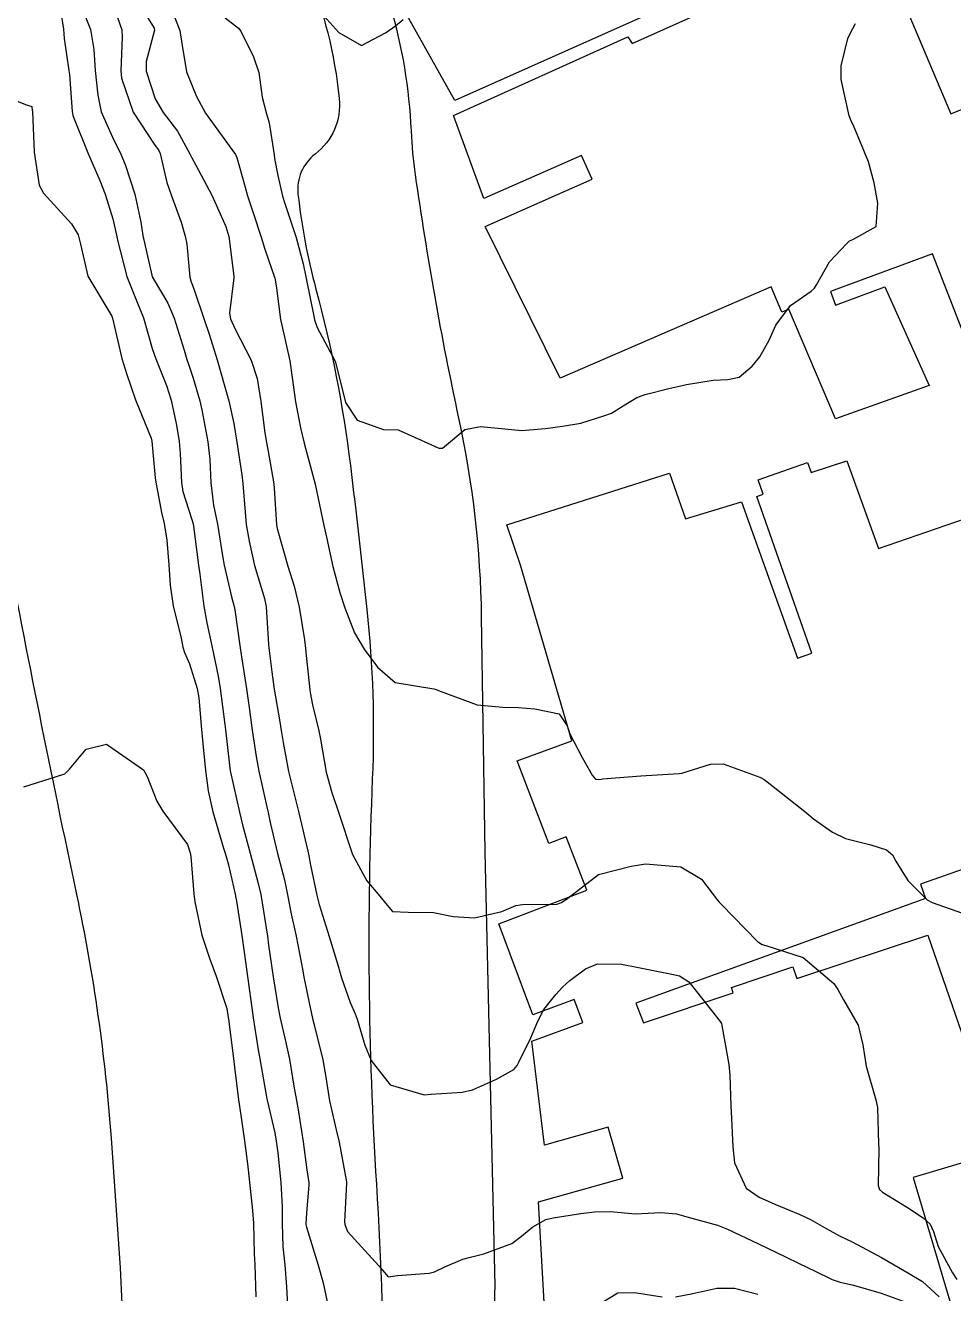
# Model space of a CAD drawing. Header units: metres. Extents: x 298520 to 308411, y 7433745 to 7450750.
# Drawn here: x 301110.4 to 301155.6, y 7443712.4 to 7443774.1 of the extents above; entities that cross this region are included whole.
import ezdxf

# ---------------------------------------------------------------- set-up
doc = ezdxf.new("R2010")
doc.units = ezdxf.units.M
doc.header["$LTSCALE"] = 10
for name, color, linetype in [('Area Verde e Lazer', 94, 'Continuous'), ('Curvas de Nivel 1m', 11, 'Continuous'), ('Curvas de Nivel 5m', 15, 'Continuous'), ('Edificações', 30, 'Continuous'), ('Vias Primárias', 230, 'Continuous')]:
    doc.layers.add(name, color=color, linetype=linetype)

msp = doc.modelspace()

# ---------------------------------------------------------------- linework, layer by layer
at = {"layer": 'Area Verde e Lazer', "elevation": 683.981}
msp.add_lwpolyline([(301244.649, 7444005.746), (301236.077, 7444004.442, 0), (301223.445, 7444002.521, -0.079964), (301213.851, 7444002.604, 0.078577), (301189.512, 7444002.881, -0.017587), (301163.614, 7444000.014, 0.012035), (301150.001, 7443998.659, 0.378668), (301143.289, 7443991.061, -0.057498), (301138.13, 7443946.2, 0.342844), (301149.93, 7443920.553, 0.077568), (301153.355, 7443919.402, 0.010024), (301179.654, 7443915.445, 0.021064), (301218.066, 7443912.089, 0.035305), (301232.21, 7443912.451, 0.299651), (301239.104, 7443918.007, -0.016754)], format="xyb", dxfattribs=at)
at = {"layer": 'Curvas de Nivel 1m', "flags": 128}
for points, elevation in [([(301112.833, 7443775.896), (301113.613, 7443773.912), (301113.77, 7443772.933), (301113.843, 7443771.909), (301113.964, 7443770.715), (301114.136, 7443769.906), (301114.742, 7443768.53), (301115.074, 7443767.897), (301115.323, 7443767.298), (301115.768, 7443765.889), (301116.053, 7443764.526), (301116.166, 7443763.885), (301116.597, 7443761.947), (301116.615, 7443761.88), (301116.662, 7443761.79), (301117.38, 7443760.599), (301117.69, 7443759.864), (301118.165, 7443758.311), (301118.305, 7443757.855), (301118.382, 7443757.625), (301118.604, 7443756.942), (301118.927, 7443755.847), (301119.033, 7443755.399), (301119.314, 7443753.842), (301119.415, 7443752.981), (301119.472, 7443751.841), (301119.601, 7443750.77), (301119.785, 7443749.837), (301120.036, 7443748.299), (301120.117, 7443747.834), (301120.478, 7443746.309), (301120.6, 7443745.829), (301120.629, 7443745.67), (301120.895, 7443743.825), (301120.974, 7443743.289), (301121.199, 7443741.822), (301121.325, 7443740.909), (301121.475, 7443739.819), (301121.668, 7443738.533), (301121.799, 7443737.816), (301122.224, 7443735.942), (301122.252, 7443735.811), (301122.346, 7443735.327), (301122.701, 7443733.804), (301123.047, 7443732.536), (301123.202, 7443731.797), (301123.377, 7443730.877), (301123.617, 7443729.79), (301123.946, 7443728.096), (301123.997, 7443727.784), (301124.033, 7443727.565), (301124.241, 7443726.541), (301124.413, 7443725.778), (301124.477, 7443725.53), (301124.912, 7443723.773), (301125.052, 7443722.92), (301125.236, 7443721.769), (301125.569, 7443720.365), (301125.701, 7443719.765), (301126.063, 7443717.832), (301126.069, 7443717.761), (301125.972, 7443715.903), (301125.98, 7443715.761), (301126.11, 7443715.42), (301127.644, 7443713.744), (301128.085, 7443713.212), (301128.544, 7443713.276), (301130.088, 7443713.383), (301130.339, 7443713.458), (301130.845, 7443713.702), (301131.725, 7443714.065), (301132.098, 7443714.173), (301132.74, 7443714.321), (301134.105, 7443714.83), (301134.575, 7443715.189), (301135.122, 7443715.65), (301135.764, 7443715.996), (301136.117, 7443716.083), (301137.456, 7443716.29), (301138.12, 7443716.376), (301138.894, 7443716.382), (301140.12, 7443716.278), (301141.352, 7443716.346), (301142.12, 7443716.28), (301142.675, 7443716.118), (301144.115, 7443715.716), (301144.6, 7443715.535), (301146.102, 7443714.813), (301147.415, 7443714.185), (301148.088, 7443713.864), (301148.864, 7443713.488), (301149.689, 7443713.086), (301150.078, 7443712.954), (301150.729, 7443712.811), (301152.073, 7443712.412), (301153.672, 7443711.829)], 691), ([(301115.534, 7443775.893), (301116.707, 7443773.979), (301116.723, 7443773.881), (301116.315, 7443772.358), (301116.324, 7443771.885), (301116.763, 7443770.54), (301117.154, 7443769.874), (301117.838, 7443768.958), (301118.452, 7443767.854), (301118.54, 7443767.661), (301118.728, 7443767.311), (301119.517, 7443765.842), (301120.195, 7443764.33), (301120.336, 7443763.833), (301120.588, 7443761.906), (301120.588, 7443761.831), (301120.377, 7443760.102), (301120.428, 7443759.832), (301120.636, 7443759.353), (301121.427, 7443757.818), (301121.724, 7443756.933), (301121.892, 7443755.811), (301122.096, 7443754.281), (301122.173, 7443753.806), (301122.231, 7443753.476), (301122.53, 7443751.8), (301122.541, 7443751.582), (301122.658, 7443749.799), (301122.685, 7443749.633), (301123.21, 7443747.799), (301123.512, 7443746.823), (301123.766, 7443745.791), (301124.024, 7443744.212), (301124.071, 7443743.786), (301124.104, 7443743.45), (301124.274, 7443741.782), (301124.289, 7443741.65), (301124.416, 7443741.044), (301124.718, 7443739.777), (301124.802, 7443739.371), (301125.08, 7443737.773), (301125.346, 7443736.787), (301125.69, 7443735.767), (301126.325, 7443733.867), (301126.362, 7443733.759), (301127.046, 7443732.484), (301127.686, 7443731.739), (301127.956, 7443731.392), (301128.295, 7443730.985), (301129.057, 7443730.96), (301130.295, 7443730.933), (301131.249, 7443730.745), (301132.293, 7443730.68), (301133.621, 7443730.995), (301134.299, 7443731.272), (301134.626, 7443731.331), (301136.3, 7443731.347), (301136.52, 7443731.419), (301136.823, 7443731.635), (301138.315, 7443732.784), (301139.917, 7443733.194), (301140.32, 7443733.254), (301140.604, 7443733.303), (301142.319, 7443733.168), (301143.324, 7443732.566), (301144.108, 7443731.543), (301144.196, 7443731.436), (301144.301, 7443731.328), (301146.055, 7443729.522), (301146.281, 7443729.378), (301146.464, 7443729.334), (301148.272, 7443728.749), (301149.775, 7443727.477), (301149.963, 7443727.187), (301150.245, 7443726.693), (301150.956, 7443725.463), (301151.172, 7443724.507), (301151.335, 7443723.459), (301151.811, 7443721.83), (301151.894, 7443721.453), (301151.945, 7443719.673), (301151.949, 7443719.452), (301151.928, 7443717.661), (301151.993, 7443717.451), (301152.132, 7443717.328), (301153.301, 7443716.609), (301154.119, 7443716.074), (301154.461, 7443715.769), (301154.61, 7443715.423), (301154.841, 7443714.679), (301155.539, 7443713.408), (301155.745, 7443713.071)], 689), ([(301117.388, 7443775.308), (301117.951, 7443773.863), (301118.065, 7443773.131), (301118.284, 7443771.857), (301118.765, 7443770.654), (301119.214, 7443769.845), (301120.491, 7443768.076), (301120.669, 7443767.831), (301120.732, 7443767.689), (301121.136, 7443766.243), (301121.248, 7443765.822), (301121.524, 7443764.994), (301121.914, 7443763.812), (301122.09, 7443763.222), (301122.584, 7443761.801), (301122.602, 7443761.74), (301122.658, 7443761.317), (301122.862, 7443759.798), (301122.916, 7443759.52), (301123.303, 7443757.793), (301123.418, 7443756.979), (301123.576, 7443755.79), (301123.829, 7443754.533), (301124.008, 7443753.786), (301124.543, 7443751.78), (301124.968, 7443749.776), (301125.09, 7443749.199), (301125.4, 7443747.771), (301125.741, 7443746.507), (301125.986, 7443745.765), (301126.455, 7443744.549), (301126.916, 7443743.753), (301127.573, 7443742.881), (301128.427, 7443742.134), (301130.316, 7443741.819), (301130.424, 7443741.797), (301130.621, 7443741.708), (301132.416, 7443741.041), (301133.675, 7443740.93), (301134.415, 7443740.909), (301135.222, 7443740.845), (301136.413, 7443740.61), (301136.792, 7443740.019), (301136.934, 7443739.632), (301137.528, 7443738.481), (301138.01, 7443737.615), (301138.183, 7443737.424), (301138.371, 7443737.418), (301138.538, 7443737.442), (301140.373, 7443737.59), (301142.249, 7443737.697), (301142.375, 7443737.717), (301143.772, 7443738.159), (301144.382, 7443738.177), (301146.171, 7443737.522), (301146.372, 7443737.405), (301146.818, 7443737.066), (301148.356, 7443735.853), (301148.544, 7443735.686), (301148.777, 7443735.494), (301149.709, 7443734.845), (301150.339, 7443734.546), (301151.564, 7443734.228), (301152.331, 7443733.992), (301152.62, 7443733.738), (301152.776, 7443733.443), (301153.369, 7443732.489), (301154.304, 7443731.555), (301154.545, 7443731.418), (301156.297, 7443730.808)], 688), ([(301112.202, 7443774.539), (301112.301, 7443773.928), (301112.339, 7443773.467), (301112.565, 7443771.923), (301112.584, 7443771.726), (301112.717, 7443769.921), (301112.76, 7443769.729), (301113.486, 7443767.912), (301114.069, 7443766.557), (301114.328, 7443765.904), (301114.695, 7443764.701), (301114.88, 7443763.898), (301114.926, 7443763.652), (301115.383, 7443761.893), (301115.862, 7443760.677), (301116.184, 7443759.885), (301116.62, 7443758.38), (301116.787, 7443757.877), (301117.31, 7443756.579), (301117.531, 7443755.866), (301117.788, 7443754.648), (301117.929, 7443753.86), (301117.98, 7443753.282), (301118.033, 7443751.858), (301118.106, 7443751.424), (301118.526, 7443750.115), (301118.602, 7443749.849), (301118.624, 7443749.747), (301118.869, 7443747.846), (301118.929, 7443747.405), (301119.131, 7443745.843), (301119.27, 7443745.033), (301119.527, 7443743.839), (301119.818, 7443742.448), (301119.926, 7443741.835), (301120.148, 7443740.09), (301120.176, 7443739.832), (301120.377, 7443738.109), (301120.414, 7443737.83), (301120.426, 7443737.776), (301120.863, 7443735.825), (301121.026, 7443735.14), (301121.379, 7443733.819), (301121.773, 7443732.35), (301121.89, 7443731.814), (301122.21, 7443729.884), (301122.221, 7443729.811), (301122.276, 7443729.353), (301122.491, 7443727.806), (301122.733, 7443726.298), (301122.833, 7443725.801), (301123.1, 7443724.675), (301123.289, 7443723.794), (301123.503, 7443722.48), (301123.631, 7443721.788), (301123.719, 7443721.328), (301123.956, 7443719.783), (301124.143, 7443718.421), (301124.231, 7443717.779), (301124.235, 7443717.675), (301124.118, 7443716.33), (301124.081, 7443715.78), (301124.083, 7443715.75), (301124.111, 7443715.628), (301124.687, 7443713.774), (301124.929, 7443712.922), (301125.165, 7443711.769)], 692), ([(301124.817, 7443774.734), (301125.699, 7443773.771), (301126.797, 7443773.133), (301127.966, 7443773.743), (301128.449, 7443774.095), (301128.813, 7443774.399)], 686), ([(301120.165, 7443774.484), (301120.805, 7443773.979), (301120.93, 7443773.828), (301121.548, 7443772.576), (301121.793, 7443771.815), (301121.966, 7443770.611), (301122.175, 7443769.809), (301122.305, 7443769.363), (301122.545, 7443767.803), (301122.569, 7443767.64), (301122.723, 7443766.807), (301122.945, 7443765.798), (301123.057, 7443765.448), (301123.621, 7443763.791), (301123.949, 7443762.509), (301124.108, 7443761.786), (301124.468, 7443759.959), (301124.504, 7443759.781), (301124.637, 7443759.414), (301125.517, 7443757.771), (301125.823, 7443756.545), (301126.012, 7443755.766), (301126.58, 7443754.9), (301127.864, 7443754.45), (301128.573, 7443754.432), (301130.169, 7443753.714), (301130.561, 7443753.532), (301130.736, 7443753.533), (301130.924, 7443753.706), (301131.824, 7443754.447), (301132.577, 7443754.598), (301133.769, 7443754.478), (301134.574, 7443754.392), (301135.739, 7443754.485), (301136.577, 7443754.609), (301137.457, 7443754.749), (301138.585, 7443755.103), (301138.947, 7443755.246), (301139.521, 7443755.601), (301140.187, 7443756.004), (301140.598, 7443756.14), (301141.748, 7443756.432), (301142.604, 7443756.636), (301143.906, 7443756.851), (301144.606, 7443756.872), (301145.157, 7443756.985), (301145.793, 7443757.528), (301146.167, 7443757.975), (301146.626, 7443758.793), (301146.952, 7443759.515), (301147.667, 7443760.486), (301148.658, 7443761.183), (301148.83, 7443761.319), (301148.927, 7443761.487), (301149.557, 7443762.598), (301150.377, 7443763.473), (301150.534, 7443763.623), (301150.686, 7443763.695), (301151.832, 7443764.322), (301151.911, 7443765.458), (301151.729, 7443766.453), (301151.457, 7443767.463), (301150.75, 7443769.151), (301150.606, 7443769.471), (301150.519, 7443769.71), (301150.118, 7443771.477), (301150.121, 7443772.145), (301150.454, 7443773.473), (301150.56, 7443773.719), (301150.814, 7443774.201)], 687), ([(301108.773, 7443770.934), (301110.456, 7443770.263), (301110.765, 7443770.167), (301110.781, 7443769.968), (301110.784, 7443769.95), (301110.79, 7443769.922), (301110.876, 7443767.948), (301111.112, 7443766.339), (301111.332, 7443765.941), (301112.691, 7443764.461), (301113.013, 7443763.917), (301113.132, 7443763.462), (301113.49, 7443761.912), (301114.643, 7443759.955), (301114.671, 7443759.9), (301114.682, 7443759.859), (301115.135, 7443757.895), (301115.374, 7443757.124), (301115.804, 7443755.888), (301116.565, 7443754.015), (301116.593, 7443753.88), (301116.765, 7443752.097), (301116.793, 7443751.876), (301117.07, 7443750.413), (301117.189, 7443749.87), (301117.321, 7443749.058), (301117.422, 7443747.866), (301117.484, 7443746.866), (301117.63, 7443745.863), (301118.02, 7443744.286), (301118.104, 7443743.855), (301118.18, 7443743.594), (301118.435, 7443743.038), (301118.801, 7443741.846), (301118.876, 7443741.388), (301119.018, 7443739.844), (301119.071, 7443739.165), (301119.199, 7443737.842), (301119.336, 7443736.868), (301119.557, 7443735.838), (301120.086, 7443734.073), (301120.16, 7443733.832), (301120.317, 7443733.253), (301120.651, 7443731.827), (301120.732, 7443731.392), (301120.972, 7443729.823), (301121.089, 7443729.004), (301121.257, 7443727.82), (301121.408, 7443726.652), (301121.517, 7443725.817), (301121.775, 7443724.256), (301121.848, 7443723.814), (301122.184, 7443721.87), (301122.199, 7443721.81), (301122.575, 7443720.211), (301122.646, 7443719.803), (301122.718, 7443719.238), (301122.871, 7443717.799), (301122.941, 7443716.618), (301122.935, 7443715.798), (301122.969, 7443714.664), (301123.064, 7443713.795), (301123.153, 7443712.718), (301123.191, 7443711.793)], 693), ([(301110.364, 7443737.062), (301112.015, 7443737.571), (301112.371, 7443737.693), (301112.587, 7443737.918), (301113.408, 7443738.889), (301114.391, 7443739.134), (301116.188, 7443737.882), (301116.37, 7443737.555), (301116.843, 7443736.358), (301117.129, 7443735.868), (301118.329, 7443734.247), (301118.467, 7443733.849), (301118.498, 7443733.671), (301118.642, 7443731.847), (301118.69, 7443731.455), (301119.027, 7443729.843), (301119.396, 7443728.709), (301119.725, 7443727.835), (301120.237, 7443726.273), (301120.309, 7443725.829), (301120.317, 7443725.744), (301120.568, 7443723.826), (301120.62, 7443723.413), (301120.811, 7443721.824), (301120.927, 7443721.071), (301121.111, 7443719.821), (301121.25, 7443718.716), (301121.352, 7443717.818), (301121.497, 7443716.439), (301121.538, 7443715.816), (301121.577, 7443714.336), (301121.6, 7443713.815), (301121.654, 7443712.229)], 694), ([(301138.064, 7443711.701), (301139.255, 7443712.423), (301140.076, 7443712.448), (301141.413, 7443712.237)], 692), ([(301142.073, 7443712.238), (301142.916, 7443712.402), (301144.074, 7443712.653), (301144.944, 7443712.662), (301146.071, 7443712.358)], 692)]:
    msp.add_lwpolyline(points, dxfattribs=dict(at, elevation=elevation))
at = {"layer": 'Curvas de Nivel 5m', "elevation": 690, "flags": 128}
msp.add_lwpolyline([(301114.817, 7443774.811), (301115.135, 7443773.897), (301115.158, 7443773.537), (301115.091, 7443771.897), (301115.127, 7443771.547), (301115.695, 7443769.891), (301116.737, 7443768.289), (301116.915, 7443768.058), (301116.996, 7443767.876), (301117.319, 7443766.471), (301117.53, 7443765.868), (301118.019, 7443764.534), (301118.223, 7443763.857), (301118.293, 7443763.47), (301118.441, 7443761.853), (301118.488, 7443761.679), (301118.657, 7443761.244), (301119.13, 7443759.845), (301119.392, 7443759.081), (301119.781, 7443757.838), (301120.25, 7443756.18), (301120.339, 7443755.833), (301120.577, 7443754.736), (301120.738, 7443753.827), (301120.967, 7443752.244), (301121.019, 7443751.823), (301121.13, 7443750.422), (301121.191, 7443749.82), (301121.328, 7443749.004), (301121.595, 7443747.819), (301122.072, 7443746.219), (301122.155, 7443745.813), (301122.274, 7443743.983), (301122.288, 7443743.812), (301122.431, 7443742.651), (301122.531, 7443741.915), (301122.548, 7443741.808), (301122.827, 7443740.224), (301122.891, 7443739.803), (301122.976, 7443739.219), (301123.251, 7443737.797), (301123.467, 7443736.896), (301123.744, 7443735.789), (301124.182, 7443733.925), (301124.217, 7443733.782), (301124.235, 7443733.694), (301124.318, 7443733.25), (301124.622, 7443731.777), (301124.739, 7443731.335), (301125.219, 7443729.771), (301125.638, 7443728.391), (301125.824, 7443727.764), (301126.241, 7443726.558), (301126.487, 7443726.007), (301126.581, 7443725.755), (301126.949, 7443724.478), (301127.26, 7443723.744), (301128.195, 7443722.547), (301129.843, 7443722.059), (301130.187, 7443722.091), (301131.686, 7443722.197), (301132.189, 7443722.306), (301133.353, 7443722.831), (301134.199, 7443723.294), (301134.361, 7443723.498), (301134.44, 7443723.658), (301135.035, 7443724.838), (301135.376, 7443725.649), (301135.668, 7443726.216), (301136.246, 7443726.947), (301136.573, 7443727.313), (301136.919, 7443727.633), (301137.69, 7443728.197), (301138.265, 7443728.439), (301139.443, 7443728.424), (301140.263, 7443728.257), (301141.887, 7443727.945), (301142.257, 7443727.857), (301142.712, 7443727.563), (301143.391, 7443726.7), (301144.234, 7443725.642), (301144.299, 7443725.539), (301144.328, 7443725.443), (301144.667, 7443723.535), (301144.716, 7443723.016), (301144.762, 7443721.534), (301144.791, 7443720.92), (301144.852, 7443719.533), (301144.929, 7443718.755), (301145.51, 7443717.526), (301146.129, 7443717.087), (301146.896, 7443716.742), (301148.12, 7443716.242), (301148.633, 7443716.007), (301149.539, 7443715.479), (301150.108, 7443715.175), (301150.66, 7443714.909), (301152.093, 7443714.15), (301153.317, 7443713.438), (301154.078, 7443712.981), (301154.893, 7443712.239)], dxfattribs=at)
at = {"layer": 'Edificações'}
for points in [[(301152.043, 7443777.919), (301155.465, 7443769.807), (301156.451, 7443770.204)], [(301145.599, 7443776.825), (301131.327, 7443770.451), (301128.718, 7443775.107)], [(301158.141, 7443753.821), (301154.56, 7443762.986), (301149.609, 7443761.155), (301149.851, 7443760.502), (301152.256, 7443761.391), (301154.408, 7443756.591), (301149.855, 7443754.958), (301147.579, 7443760.306), (301147.239, 7443760.161), (301146.719, 7443761.383), (301136.453, 7443756.944), (301132.809, 7443764.323), (301138.013, 7443766.619), (301137.501, 7443767.78), (301132.745, 7443765.682), (301131.262, 7443769.718), (301139.749, 7443773.547), (301139.953, 7443773.228), (301146.67, 7443776.242)], [(301135.995, 7443706.22), (301135.411, 7443716.853), (301139.497, 7443718.005), (301138.798, 7443720.485), (301135.693, 7443719.61), (301135.081, 7443724.673), (301137.552, 7443725.594), (301137.137, 7443726.71), (301135.128, 7443725.961), (301133.48, 7443730.382), (301137.754, 7443732.025), (301136.754, 7443734.628), (301135.908, 7443734.303), (301134.366, 7443738.316), (301137.026, 7443739.297), (301134.531, 7443747.848), (301133.87, 7443749.802), (301141.781, 7443752.322), (301142.557, 7443750.091), (301145.28, 7443750.918), (301148.006, 7443743.314), (301148.694, 7443743.561), (301146.017, 7443751.189), (301146.332, 7443751.3), (301146.086, 7443751.999), (301148.493, 7443752.833), (301148.657, 7443752.358), (301150.401, 7443752.923), (301151.938, 7443748.646), (301156.644, 7443750.283)], [(301164.036, 7443735.849), (301153.989, 7443732.316), (301154.234, 7443731.619), (301140.144, 7443726.534), (301140.509, 7443725.564), (301144.875, 7443727.036), (301144.791, 7443727.285), (301147.772, 7443728.29), (301147.961, 7443727.729), (301154.346, 7443729.838), (301156.702, 7443722.985)], [(301160.201, 7443720.003), (301153.62, 7443718.049), (301155.461, 7443711.861)]]:
    msp.add_lwpolyline(points, dxfattribs=at)
at = {"layer": 'Vias Primárias'}
for points in [[(301124.131, 7443776.839, -0.073344), (301125.709, 7443770.547, -0.25978), (301124.538, 7443767.845, 0.262603), (301123.705, 7443765.897, 0.038422), (301124.579, 7443761.273, -0.035482), (301126.251, 7443752.699, -0.003768), (301127.054, 7443745.692, -0.037147), (301127.32, 7443737.442, 0.025977), (301127.517, 7443717.715, -0.0285), (301127.629, 7443695.128, 0.012947), (301127.554, 7443692.264, -0.069638), (301126.503, 7443684.763, -0.046136), (301124.851, 7443680.513, -0.628203), (301118.233, 7443680.604, -0.1497), (301116.902, 7443690.184, 0.065677), (301117.345, 7443706.014, 0.187272), (301115.232, 7443710.138), (301115.078, 7443713.649), (301114.627, 7443719.952, 0.034573), (301112.948, 7443731.821, -0.00573), (301109.436, 7443749.311, 0.026523), (301103.484, 7443772.277, 0.007973), (301097.173, 7443791.161, 0.010231)], [(301133.384, 7443700.25, -0.019267), (301133.294, 7443712.764), (301132.813, 7443733.875), (301132.637, 7443745.337, 0.049291), (301131.533, 7443754.996, -0.017965), (301129.424, 7443766.83, -0.023266), (301129.221, 7443768.979, 0.117666), (301125.827, 7443780.712, -0.057124)]]:
    msp.add_lwpolyline(points, format="xyb", dxfattribs=at)

doc.saveas('drawing.dxf')
